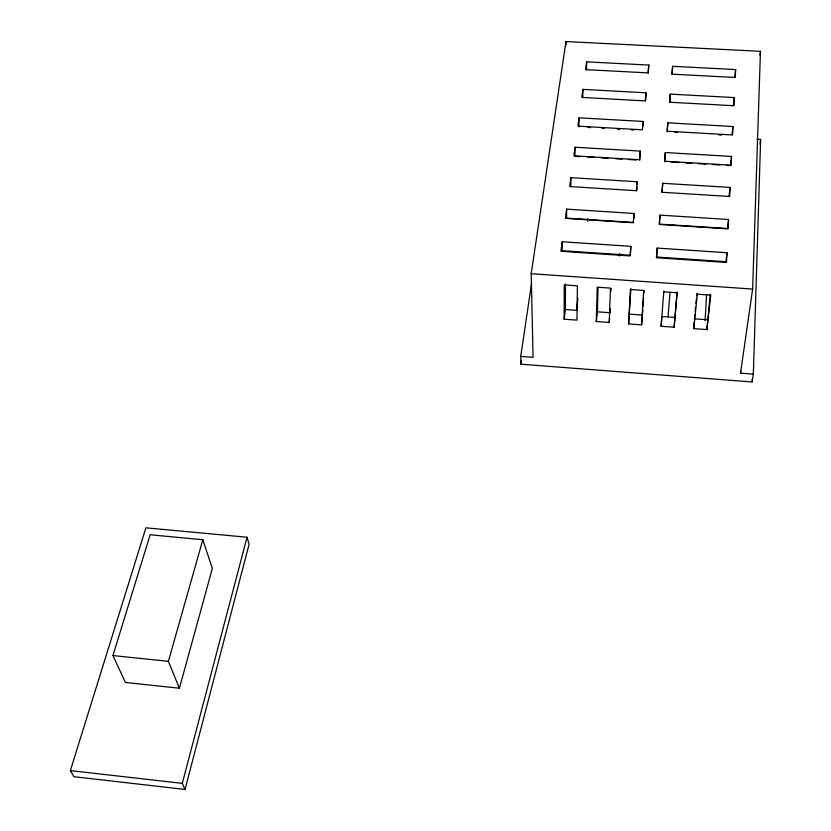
<?xml version="1.0" encoding="UTF-8"?>
<svg xmlns="http://www.w3.org/2000/svg" width="831" height="831" viewBox="0 0 831 831"><rect width="100%" height="100%" fill="white"/><g stroke="black" fill="none" stroke-linecap="round" stroke-linejoin="round"><path stroke-width="1.25" d="M630.563 252.717L630.885 246.329L562.203 241.759L562.203 250.692L630.428 255.283M564.145 319.197L564.218 284.877L577.4 285.791L576.984 320.132L564.145 319.197L565.402 309.516L565.475 284.025M565.984 45.435L565.994 41.55L760.458 51.314L752.637 289.074L740.525 373.15L753.333 374.127L760.635 139.442L756.875 139.234M633.856 218.605L634.126 213.463L566.638 209.152L566.597 218.138L633.658 222.469M570.855 186.695L570.907 177.668L637.263 181.74L637.128 184.316M639.797 160.165L640.286 151.086L575.042 147.243L574.959 156.311L580.048 156.612M578.927 126.925L579.041 117.836L643.215 121.451L642.965 126.011M582.791 97.362L582.905 89.384L646.04 92.802L645.604 100.79M586.509 69.835L586.644 61.847L648.782 65.067L648.336 73.076M596.294 321.545L597.229 287.183L610.473 288.118L609.206 322.48L596.294 321.545L597.396 311.822L598.06 287.588M531.56 283.558L520.715 356.406L520.964 364.196L752.117 381.948L752.2 379.362M610.38 308.914L610.234 312.747L597.396 311.822M611.045 291.058L611.149 288.502M740.525 373.15L740.629 370.564M726.99 252.728L726.533 262.44L656.428 257.724L657.248 248.085L726.99 252.728L725.91 261.703L656.615 257.039L657.248 248.085M728.558 219.498L728.122 228.868L659.253 224.422L660.032 215.125L728.558 219.498L727.478 228.525L659.399 224.131L660.032 215.125M730.075 187.422L729.649 196.469L661.964 192.273L662.723 183.298L730.075 187.422L729.005 196.5M731.54 156.446L731.124 165.192L664.592 161.235L665.33 152.551L731.54 156.446L730.48 165.566L726.606 165.338M732.952 126.509L732.547 134.965L667.127 131.225L667.844 122.843L732.952 126.509L732.028 134.518M734.313 97.57L733.929 105.734L669.589 102.223L670.274 94.111L734.313 97.57L733.399 105.599M735.643 69.565L735.269 77.47L671.957 74.156L672.622 66.303L735.643 69.565L734.729 77.605M628.61 323.903L630.407 289.51L643.724 290.445L641.594 324.848L628.61 323.903L630.885 288.606M636.785 190.787L636.993 186.902M694.145 322.501L693.76 328.65L706.88 329.606L710.308 294.164M705.103 320.579L706.579 294.693M641.594 324.848L642.779 309.963M643.017 306.13L643.578 297.186M643.817 293.353L643.973 290.798M662.089 192.356L662.723 183.298M664.686 161.65L665.33 152.551M667.189 131.963L667.844 122.843M669.693 102.109L670.274 94.111M672.05 74.323L672.622 66.303M663.855 290.912L661.102 326.271L674.149 327.217L677.088 291.837M668.062 316.902L669.983 292.252M661.102 326.271L661.881 316.466L674.855 317.4M674.149 327.217L677.161 292.782L663.761 291.847M630.885 246.329L629.929 255.938L560.915 251.284L562.203 241.759M634.126 213.463L633.212 222.739L565.392 218.356L566.638 209.152M637.263 181.74L636.38 190.694L569.702 186.549L570.907 177.668M640.286 151.086L639.434 159.739L573.878 155.833L575.042 147.243M643.215 121.451L642.384 129.813L577.909 126.135L579.041 117.836M646.04 92.802L645.24 100.894L581.814 97.414L582.905 89.384M648.782 65.067L648.014 72.899L585.585 69.627L586.644 61.847M694.768 314.97L694.384 318.813L707.43 319.748M695.163 311.137L695.557 307.304M695.952 303.46L696.471 298.35M696.742 295.784L697.001 293.229M693.76 328.65L697.302 294.195L710.775 295.14L706.88 329.606M619.396 256.01L619.666 253.434M609.206 322.48L609.59 318.834M576.496 309.838L577.919 298.277M587.455 221.171L587.777 218.595M759.97 55.178L760.458 51.314M760.001 144.147L760.635 139.442M520.964 364.196L521.536 360.342M520.715 356.406L533.066 357.34L531.196 273.711L565.994 41.55M752.117 381.948L753.333 374.127M185.043 789.45L249.092 544.295L247.046 537.242L145.913 527.83L70.365 770.586L73.897 776.694L185.043 789.45L182.29 783.384L247.046 537.242M179.403 688.213L212.362 568.425L202.826 539.714L150.172 534.78L112.933 655.566L125.46 682.48L179.403 688.213L168.381 661.341L202.826 539.714M587.86 127.434L590.415 127.579M601.893 128.234L604.449 128.379M617.204 129.106L619.749 129.262M631.238 129.916L633.783 130.062M674.959 132.409L677.545 132.555M718.96 134.923L721.547 135.069M587.673 157.069L594.03 157.443M601.654 157.9L608.012 158.274M615.646 158.731L622.004 159.105M628.361 159.49L635.985 159.936M671.126 162.035L678.875 162.492M685.326 162.876L691.776 163.26M698.227 163.645L705.966 164.102M712.416 164.486L720.155 164.954M531.196 273.711L752.637 289.074M565.402 309.516L576.901 310.347M629.555 314.139L642.467 315.074M112.933 655.566L168.381 661.341M70.365 770.586L182.29 783.384"/></g></svg>
